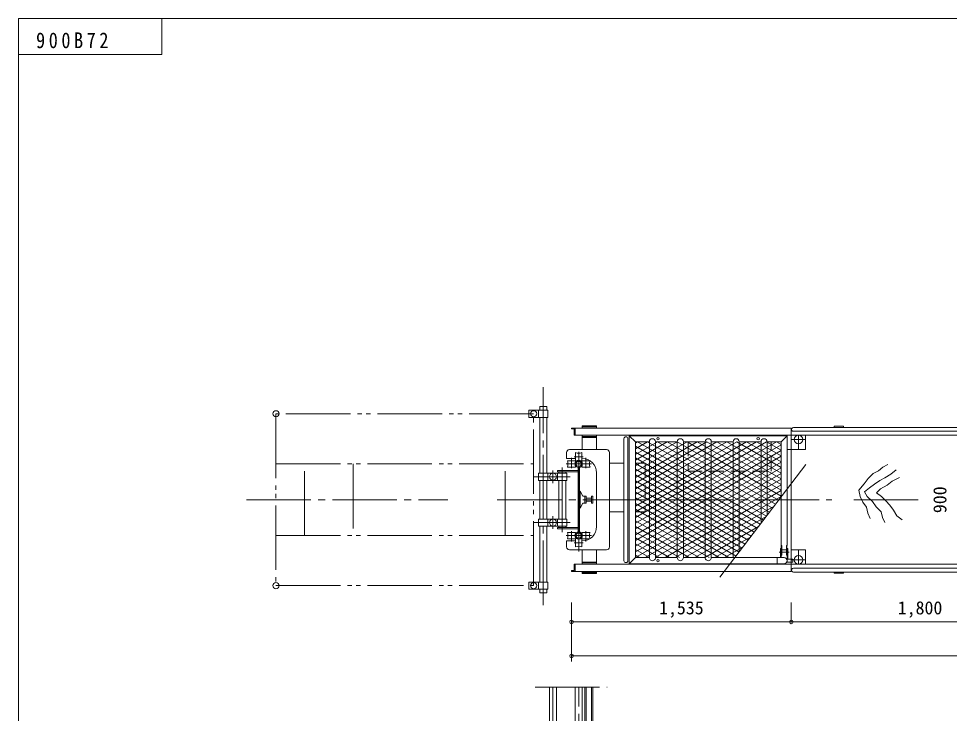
# Model space of a CAD drawing. Units: millimetres, scale not verified. Extents: x -10247 to 10142, y -7132 to 7111.
# Drawn here: x -10247 to -3745, y 2261 to 7111 of the extents above; entities that cross this region are included whole.
import ezdxf
from ezdxf.enums import TextEntityAlignment as Align

# ---------------------------------------------------------------- set-up
doc = ezdxf.new("R2010")
doc.units = ezdxf.units.MM
doc.header["$LTSCALE"] = 50
doc.header["$PDMODE"] = 32
doc.header["$PDSIZE"] = 25
for name, pattern in [('CHAIN2', [12, 9, -1, 1, -1]), ('DASHED2', [3, 2, -1]), ('DOUBLE_CHAIN2', [12.8, 9, -1, 0.6, -0.6, 0.6, -1])]:
    doc.linetypes.add(name, pattern=pattern)
doc.layers.add('0-0_1', color=4, linetype='Continuous', lineweight=18)
doc.layers.add('1-0_SPLIN', color=7, linetype='Continuous', lineweight=18)
doc.styles.add('ＭＳ ゴシック', font='')
doc.styles.get('ＭＳ ゴシック').set_extended_font_data('MS Gothic')

msp = doc.modelspace()

# ---------------------------------------------------------------- linework, layer by layer
at = {"layer": '0-0_1', "color": 7}
for p in [(10142.08, 7110.81), (-10247.3, -7131.76)]:
    msp.add_line(p, (-10247.3, 7110.81), dxfattribs=at)
at = {"layer": '0-0_1', "lineweight": 9}
for p, q in [((-6384.49, 3035.61), (-6384.49, 2899.76)), ((-6384.49, 2941.56), (-6384.49, 2622.25)), ((-6384.49, 2899.76), (-4849.49, 2899.76)), ((-6384.49, 2737.76), (-6384.49, 2662)), ((-6384.49, 2662), (285.51, 2662))]:
    msp.add_line(p, q, dxfattribs=at)
at = {"layer": '0-0_1', "color": 7}
msp.add_lwpolyline([(-10247.3, 6860.81), (-10247.3, 7110.81), (-9247.3, 7110.81), (-9247.3, 6860.81)], close=True, dxfattribs=at)
at = {"layer": '0-0_1', "lineweight": 9}
msp.add_lwpolyline([(-4849.49, 3035.61), (-4849.49, 2899.76), (-3049.49, 2899.76)], dxfattribs=at)
at = {"layer": '0-0_1'}
for p in [(-6384.49, 2899.76), (-4849.49, 2899.76), (-6384.49, 2662)]:
    msp.add_point(p, dxfattribs=at)
at = {"layer": '1-0_SPLIN', "color": 2, "linetype": 'CHAIN2'}
for p, q in [((-6581.99, 3017.01), (-6581.99, 4538.51)), ((-4849.49, 4172.34), (-4749.49, 4172.34)), ((-4799.49, 4102.6), (-4799.49, 4202.59)), ((-6384.49, 4043.8), (-6384.49, 3972.36)), ((-6366, 4052.6), (-6302.21, 4052.6)), ((-6334.49, 4086.24), (-6334.49, 3752.59)), ((-6284.49, 4043.8), (-6284.49, 3972.36)), ((-6449.49, 3752.59), (-6449.49, 3978.29)), ((-6421.03, 4002.59), (-6245.29, 4002.59)), ((-6369.18, 4002.59), (-6300.95, 4002.59)), ((-6649.49, 3912.59), (-6393.38, 3912.59)), ((-6514.49, 3956.59), (-6514.49, 3868.07)), ((-8654.72, 3752.59), (-7248.9, 3752.59)), ((-6904.59, 3752.59), (-4566.89, 3752.59)), ((-6449.49, 3752.59), (-6449.49, 3526.89)), ((-6334.49, 3389.92), (-6334.49, 3752.59)), ((-4412.52, 3752.59), (-3941.3, 3752.59)), ((-6649.49, 3592.59), (-6393.38, 3592.59)), ((-6514.49, 3548.59), (-6514.49, 3637.12)), ((-6384.49, 3461.39), (-6384.49, 3532.83)), ((-6284.49, 3461.39), (-6284.49, 3532.83)), ((-6421.03, 3502.59), (-6245.29, 3502.59)), ((-6366, 3452.59), (-6302.21, 3452.59)), ((-4864.64, 3386.89), (-4933.54, 3386.89)), ((-4799.49, 3402.59), (-4799.49, 3302.59)), ((-4849.49, 3332.84), (-4749.49, 3332.84)), ((-6514.49, 2444.16), (-6514.49, -3148.66)), ((-6334.49, -3091.04), (-6334.49, 2444.16))]:
    msp.add_line(p, q, dxfattribs=at)
at = {"layer": '1-0_SPLIN'}
for p, q in [((-6614.49, 4327.59), (-6614.49, 4377.59)), ((-6606.29, 3937.59), (-6606.29, 4327.59)), ((-6557.69, 4327.59), (-6557.69, 3937.59)), ((-4849.49, 4252.59), (-6384.49, 4252.59)), ((-6359.49, 4252.59), (-6359.49, 4202.59)), ((-6309.49, 4261.59), (-6209.49, 4261.59)), ((-6209.49, 4267.59), (-6209.49, 4252.59)), ((-4849.49, 3252.59), (-4849.49, 4252.59)), ((-3065.59, 4257.29), (-4833.39, 4257.29)), ((-4833.39, 4230.09), (-3065.59, 4230.09)), ((-6309.49, 4102.44), (-6309.49, 4202.59)), ((-6309.49, 4193.59), (-6209.49, 4193.59)), ((-6309.49, 4187.59), (-6209.49, 4187.59)), ((-6209.49, 4202.59), (-6209.49, 4102.45)), ((-6018.09, 3326.89), (-6018.09, 4178.29)), ((-5990.89, 4178.29), (-5990.89, 3326.89)), ((-5980.84, 4199.64), (-5938.14, 4156.94)), ((-4878.14, 4199.64), (-4920.84, 4156.94)), ((-6139.62, 4102.46), (-6399.33, 4102.43)), ((-5840.84, 4156.94), (-5840.84, 3348.25)), ((-5798.14, 4156.94), (-5798.14, 3348.25)), ((-5645.84, 4156.94), (-5798.14, 4156.94)), ((-5645.84, 4156.94), (-5645.84, 3348.25)), ((-5603.14, 4156.94), (-5603.14, 3348.25)), ((-5450.84, 4156.94), (-5603.14, 4156.94)), ((-5450.84, 4156.94), (-5450.84, 3348.25)), ((-5408.14, 4156.94), (-5408.14, 3348.25)), ((-5255.84, 4156.94), (-5408.14, 4156.94)), ((-5255.84, 4156.94), (-5255.84, 3348.25)), ((-5060.84, 4156.94), (-5213.14, 4156.94)), ((-5213.14, 4156.94), (-5213.14, 3388.21)), ((-5060.84, 4156.94), (-5060.84, 3588.14)), ((-5018.14, 4156.94), (-5018.14, 3644.19)), ((-6356.49, 4081.1), (-6356.49, 4024.09)), ((-6312.49, 4081.1), (-6312.49, 4024.09)), ((-6312.49, 4040.07), (-6309.51, 4040.07)), ((-6119.51, 3422.62), (-6119.62, 4082.46)), ((-6355.99, 4024.59), (-6412.99, 4024.59)), ((-6355.99, 3980.59), (-6412.99, 3980.59)), ((-6255.99, 4024.59), (-6312.99, 4024.59)), ((-6255.99, 3980.59), (-6312.99, 3980.59)), ((-6119.57, 4007.59), (-6018.09, 4007.59)), ((-6481.99, 3887.59), (-6481.99, 3937.59)), ((-6473.79, 3947.59), (-6473.79, 3937.59)), ((-6425.19, 3937.59), (-6425.19, 3947.59)), ((-6209.51, 3940.07), (-6209.49, 3565.1)), ((-6606.29, 3752.59), (-6606.29, 3887.59)), ((-6557.69, 3887.59), (-6557.69, 3752.59)), ((-6473.79, 3887.59), (-6473.79, 3752.59)), ((-6425.19, 3752.59), (-6425.19, 3887.59)), ((-6323.99, 3812.59), (-6323.99, 3692.59)), ((-6290.99, 3777.59), (-6290.99, 3727.59)), ((-6606.29, 3752.59), (-6606.29, 3617.59)), ((-6557.69, 3617.59), (-6557.69, 3752.59)), ((-6473.79, 3617.59), (-6473.79, 3752.59)), ((-6425.19, 3752.59), (-6425.19, 3617.59)), ((-6281.99, 3763.59), (-6243.99, 3763.59)), ((-6281.99, 3741.59), (-6243.99, 3741.59)), ((-6119.57, 3667.59), (-6018.09, 3667.59)), ((-6481.99, 3617.59), (-6481.99, 3567.59)), ((-6606.29, 3567.59), (-6606.29, 3177.59)), ((-6557.69, 3177.59), (-6557.69, 3567.59)), ((-6473.79, 3557.59), (-6473.79, 3567.59)), ((-6425.19, 3567.59), (-6425.19, 3557.59)), ((-6355.99, 3524.59), (-6412.99, 3524.59)), ((-6255.99, 3524.59), (-6312.99, 3524.59)), ((-6355.99, 3480.59), (-6412.99, 3480.59)), ((-6356.49, 3424.09), (-6356.49, 3481.09)), ((-6255.99, 3480.59), (-6312.99, 3480.59)), ((-6312.49, 3424.09), (-6312.49, 3481.09)), ((-6309.49, 3465.09), (-6312.49, 3465.09)), ((-6399.35, 3402.73), (-6139.51, 3402.61)), ((-6309.49, 3402.75), (-6309.49, 3302.59)), ((-6209.49, 3302.59), (-6209.49, 3402.74)), ((-4914.99, 3401.9), (-4883.99, 3401.9)), ((-6309.49, 3317.59), (-6209.49, 3317.59)), ((-5938.14, 3348.25), (-5980.84, 3305.54)), ((-5798.14, 3348.25), (-5645.84, 3348.25)), ((-5603.14, 3348.25), (-5450.84, 3348.25)), ((-5408.14, 3348.25), (-5255.84, 3348.25)), ((-5255.84, 3348.24), (-4899.49, 3348.24)), ((-4947.09, 3348.24), (-4947.09, 3305.54)), ((-4849.49, 3252.59), (-6384.49, 3252.59)), ((-6359.49, 3252.59), (-6359.49, 3302.59)), ((-6309.49, 3311.59), (-6209.49, 3311.59)), ((-6309.49, 3252.59), (-6309.49, 3237.59)), ((-6209.49, 3237.59), (-6209.49, 3252.59)), ((-5276.11, 3305.54), (-4899.49, 3305.54)), ((-4833.39, 3275.09), (-3065.59, 3275.09)), ((-6309.49, 3243.59), (-6209.49, 3243.59)), ((-6309.49, 3237.59), (-6209.49, 3237.59)), ((-3065.59, 3247.89), (-4833.39, 3247.89)), ((-6614.49, 3177.59), (-6614.49, 3127.59)), ((-6538.79, 1744.96), (-6538.79, 2444.16)), ((-6490.19, 1744.96), (-6490.19, 2444.16)), ((-6358.79, -638.58), (-6358.79, 2444.16)), ((-6310.19, -638.58), (-6310.19, 2444.16)), ((-6290.99, -638.58), (-6290.99, 2444.16)), ((-6281.99, -638.58), (-6281.99, 2444.16)), ((-6243.99, -638.58), (-6243.99, 2444.16)), ((-6234.99, -638.58), (-6234.99, 2444.16))]:
    msp.add_line(p, q, dxfattribs=at)
at = {"layer": '1-0_SPLIN', "color": 3}
for p, q in [((-5938.14, 3588.45), (-4953.49, 4156.94)), ((-5938.14, 3628.45), (-5022.77, 4156.94)), ((-5938.14, 4148.45), (-5923.43, 4156.94)), ((-5938.14, 4108.45), (-5854.15, 4156.94)), ((-5938.14, 4068.45), (-5784.87, 4156.94)), ((-5938.14, 3988.45), (-5646.31, 4156.94)), ((-5938.14, 3908.45), (-5507.74, 4156.94)), ((-5938.14, 3868.46), (-5438.46, 4156.94)), ((-5938.14, 3828.45), (-5369.18, 4156.94)), ((-5938.14, 3788.45), (-5299.9, 4156.94)), ((-5938.14, 3748.45), (-5230.61, 4156.94)), ((-5938.14, 3708.45), (-5161.33, 4156.94)), ((-5938.14, 3668.45), (-5092.05, 4156.94)), ((-5938.14, 3948.46), (-5577.02, 4156.94)), ((-5938.14, 4028.45), (-5715.59, 4156.94)), ((-5938.14, 3548.46), (-4920.84, 4135.79)), ((-5938.14, 4125.42), (-5044.56, 3609.51)), ((-5923.46, 4156.94), (-5023.4, 3637.29)), ((-5854.18, 4156.94), (-5002.23, 3665.07)), ((-5784.9, 4156.94), (-4981.07, 3692.85)), ((-5715.62, 4156.94), (-4959.91, 3720.63)), ((-5646.34, 4156.94), (-4938.75, 3748.42)), ((-5577.05, 4156.94), (-4920.84, 3778.08)), ((-5507.77, 4156.94), (-4920.84, 3818.08)), ((-5438.49, 4156.94), (-4920.84, 3858.08)), ((-5369.21, 4156.94), (-4920.84, 3898.08)), ((-5299.93, 4156.94), (-4920.84, 3938.08)), ((-5230.64, 4156.94), (-4920.84, 3978.08)), ((-5161.36, 4156.94), (-4920.84, 4018.08)), ((-5092.08, 4156.94), (-4920.84, 4058.08)), ((-5022.8, 4156.94), (-4920.84, 4098.08)), ((-4953.52, 4156.94), (-4920.84, 4138.08)), ((-5938.14, 3508.46), (-4920.84, 4095.79)), ((-5938.14, 4085.42), (-5065.72, 3581.73)), ((-5938.14, 3468.45), (-4920.84, 4055.79)), ((-5938.14, 4045.42), (-5086.89, 3553.95)), ((-5938.14, 3428.45), (-4920.84, 4015.79)), ((-5938.14, 4005.42), (-5108.05, 3526.16)), ((-5938.14, 3388.45), (-4920.84, 3975.79)), ((-5938.14, 3965.42), (-5129.21, 3498.38)), ((-5938.14, 3348.45), (-4920.84, 3935.79)), ((-5938.14, 3925.42), (-5150.38, 3470.6)), ((-5938.14, 3885.42), (-5171.54, 3442.82)), ((-5938.14, 3845.42), (-5192.7, 3415.04)), ((-5869.22, 3348.25), (-4920.84, 3895.79)), ((-5799.94, 3348.25), (-4920.84, 3855.79)), ((-5938.14, 3805.42), (-5213.86, 3387.26)), ((-5730.66, 3348.25), (-4920.84, 3815.79)), ((-5661.37, 3348.25), (-4920.84, 3775.79)), ((-5938.14, 3765.42), (-5235.03, 3359.47)), ((-5938.14, 3725.42), (-5284.86, 3348.24)), ((-5592.09, 3348.25), (-4969.97, 3707.43)), ((-5938.14, 3685.42), (-5354.14, 3348.24)), ((-5938.14, 3645.42), (-5423.42, 3348.24)), ((-5938.14, 3605.42), (-5492.7, 3348.24)), ((-5522.81, 3348.24), (-5024.36, 3636.02)), ((-5938.14, 3565.42), (-5561.99, 3348.24)), ((-5938.14, 3525.42), (-5631.27, 3348.25)), ((-5453.53, 3348.24), (-5078.76, 3564.62)), ((-5938.14, 3485.42), (-5700.55, 3348.25)), ((-5384.25, 3348.24), (-5133.15, 3493.22)), ((-5938.14, 3445.42), (-5769.83, 3348.25)), ((-5938.14, 3405.42), (-5839.11, 3348.25)), ((-5314.96, 3348.24), (-5187.54, 3421.81)), ((-5938.14, 3365.42), (-5908.4, 3348.25)), ((-5245.68, 3348.24), (-5241.93, 3350.41))]:
    msp.add_line(p, q, dxfattribs=at)
at = {"layer": '1-0_SPLIN', "color": 2, "linetype": 'DOUBLE_CHAIN2'}
for p, q in [((-8449.49, 4002.59), (-6649.49, 4002.59)), ((-8251.08, 3502.59), (-8251.08, 4002.59)), ((-7909.61, 4002.59), (-7909.61, 3502.59)), ((-6847.89, 3502.59), (-6847.89, 4002.59)), ((-8449.49, 3502.59), (-6649.49, 3502.59)), ((-6638.79, 2444.16), (-6134.99, 2444.16))]:
    msp.add_line(p, q, dxfattribs=at)
at = {"layer": '1-0_SPLIN', "color": 2}
msp.add_line((-5347.57, 3211.73), (-4747.77, 3999.12), dxfattribs=at)
at = {"layer": '1-0_SPLIN'}
for points in [[(-6681.99, 4327.59), (-6681.99, 4377.59), (-6549.49, 4377.59), (-6549.49, 4327.59)], [(-6549.49, 3887.59), (-6549.49, 3937.59), (-6416.99, 3937.59), (-6416.99, 3887.59)], [(-6243.99, 3727.59), (-6243.99, 3777.59), (-6234.99, 3777.59), (-6234.99, 3727.59)], [(-6549.49, 3617.59), (-6549.49, 3567.59), (-6416.99, 3567.59), (-6416.99, 3617.59)], [(-4919.49, 3364.89), (-4914.99, 3364.89), (-4914.99, 3431.89), (-4919.49, 3431.89)], [(-4883.99, 3364.89), (-4879.49, 3364.89), (-4879.49, 3431.89), (-4883.99, 3431.89)], [(-4878.14, 3316.89), (-4838.14, 3316.89), (-4838.14, 3336.89), (-4878.14, 3336.89)], [(-6681.99, 3177.59), (-6681.99, 3127.59), (-6549.49, 3127.59), (-6549.49, 3177.59)]]:
    msp.add_lwpolyline(points, close=True, dxfattribs=at)
for points in [[(-6606.29, 4377.59), (-6606.29, 4402.59), (-6557.69, 4402.59), (-6557.69, 4377.59)], [(-6384.49, 4252.59), (-6384.49, 4246.59), (-6365.49, 4246.59), (-6365.49, 4202.59), (-6359.49, 4202.59)], [(-6309.49, 4252.59), (-6309.49, 4267.59), (-6209.49, 4267.59)], [(-4549.49, 4257.29), (-4549.49, 4266.29), (-4484.49, 4266.29), (-4484.49, 4257.29)], [(-6365.49, 4202.59), (-1699.49, 4202.59), (266.4, 4202.59)], [(-4878.14, 3752.59), (-4878.14, 4199.64), (-5980.84, 4199.64), (-5980.84, 3305.54), (-5276.11, 3305.54)], [(-4878.14, 4102.6), (-4749.49, 4102.6), (-4749.49, 4202.59)], [(-5840.84, 4156.94), (-5938.14, 4156.94), (-5938.14, 3348.25), (-5840.84, 3348.25)], [(-4920.84, 3752.59), (-4920.84, 4156.94), (-5018.14, 4156.94)], [(-6419.34, 4082.43), (-6419.49, 4040.09), (-6356.49, 4040.08)], [(-6338.99, 3752.59), (-6338.99, 3978.29), (-6329.99, 3978.29), (-6329.99, 3752.59)], [(-6549.49, 3887.59), (-6614.49, 3887.59), (-6614.49, 3937.59), (-6549.49, 3937.59)], [(-6338.99, 3956.59), (-6482.99, 3956.59), (-6482.99, 3947.59), (-6338.99, 3947.59)], [(-6329.99, 3692.59), (-6323.99, 3692.59), (-6305.99, 3727.59), (-6281.99, 3727.59), (-6281.99, 3777.59), (-6305.99, 3777.59), (-6323.99, 3812.59), (-6329.99, 3812.59)], [(-4920.84, 3771.92), (-4920.84, 3431.89), (-4914.99, 3431.89)], [(-4883.99, 3431.89), (-4878.14, 3431.89), (-4878.14, 3827.98)], [(-6338.99, 3752.59), (-6338.99, 3526.89), (-6329.99, 3526.89), (-6329.99, 3752.59)], [(-6549.49, 3617.59), (-6614.49, 3617.59), (-6614.49, 3567.59), (-6549.49, 3567.59)], [(-6338.99, 3548.59), (-6482.99, 3548.59), (-6482.99, 3557.59), (-6338.99, 3557.59)], [(-6356.49, 3465.09), (-6419.49, 3465.09), (-6419.35, 3422.73)], [(-4925.34, 3348.24), (-4925.34, 3411.89), (-4920.84, 3411.89), (-4920.84, 3348.24)], [(-4878.14, 3336.89), (-4878.14, 3411.89), (-4873.64, 3411.89), (-4873.64, 3336.89)], [(-4849.49, 3402.59), (-4749.49, 3402.59), (-4749.49, 3302.59)], [(-6384.49, 3252.59), (-6384.49, 3258.59), (-6365.49, 3258.59), (-6365.49, 3302.59), (-6359.49, 3302.59)], [(-6359.49, 3302.59), (-1699.49, 3302.59), (266.51, 3302.59)], [(-4549.49, 3247.89), (-4549.49, 3238.89), (-4484.49, 3238.89), (-4484.49, 3247.89)], [(-6606.29, 3127.59), (-6606.29, 3102.59), (-6557.69, 3102.59), (-6557.69, 3127.59)]]:
    msp.add_lwpolyline(points, dxfattribs=at)
at = {"layer": '1-0_SPLIN', "color": 2, "linetype": 'DOUBLE_CHAIN2'}
msp.add_lwpolyline([(-8449.49, 4352.59), (-8449.49, 3152.59), (-6649.49, 3152.59), (-6649.49, 4352.59)], close=True, dxfattribs=at)
at = {"layer": '1-0_SPLIN', "color": 2, "linetype": 'DASHED2'}
for points in [[(-5570.84, 4156.94), (-5570.84, 3952.59), (-4990.84, 3952.59), (-4990.84, 4156.94)], [(-5938.14, 4007.59), (-5869.57, 4007.59), (-5869.57, 3667.59), (-5938.14, 3667.59)]]:
    msp.add_lwpolyline(points, dxfattribs=at)
at = {"layer": '1-0_SPLIN', "color": 2}
for points in [[(-4176.01, 3997.82), (-4210.41, 3980.62), (-4239.08, 3953.87), (-4277.31, 3936.67), (-4311.71, 3900.35), (-4340.38, 3864.04), (-4376.69, 3820.08), (-4367.13, 3774.21), (-4349.93, 3735.98), (-4325.09, 3699.67), (-4315.53, 3657.62), (-4298.33, 3621.31)], [(-4116.76, 3961.51), (-4154.99, 3930.93), (-4195.12, 3904.17), (-4231.44, 3886.97), (-4267.75, 3860.22), (-4302.15, 3835.37), (-4338.47, 3808.61), (-4319.35, 3774.21), (-4283.04, 3739.81), (-4256.28, 3703.49), (-4221.88, 3667.18), (-4212.32, 3628.96), (-4195.12, 3594.55)], [(-4093.83, 3908), (-4143.52, 3881.24), (-4179.83, 3854.48), (-4225.7, 3827.72), (-4254.37, 3800.97), (-4218.06, 3774.21), (-4189.39, 3745.54), (-4160.72, 3714.96), (-4135.87, 3680.56), (-4111.03, 3640.42), (-4074.71, 3611.75)]]:
    msp.add_lwpolyline(points, dxfattribs=at)
for centre in [(-8449.49, 4352.59), (-6649.49, 4352.59), (-8449.49, 3152.59), (-6649.49, 3152.59)]:
    msp.add_circle(centre, 21.35, dxfattribs=at)
at = {"layer": '1-0_SPLIN'}
for centre, radius in [((-5780.84, 4178.29), 8.65), ((-5080.84, 4178.29), 8.65), ((-4799.49, 4172.34), 30.25), ((-6334.49, 4002.59), 24.3), ((-6334.49, 4002.59), 18.02), ((-6514.49, 3912.59), 24.3), ((-6514.49, 3592.59), 24.3), ((-6334.49, 3502.59), 24.3), ((-6334.49, 3502.59), 18.02), ((-5780.84, 3326.89), 8.65), ((-4799.49, 3332.84), 30.25)]:
    msp.add_circle(centre, radius, dxfattribs=at)
for centre, radius, start, end in [((-4833.47, 4243.69), 13.6, 89.65668, 270.34331), ((-6004.49, 4178.29), 13.6, 0, 180), ((-5819.49, 4156.91), 21.35, 0.09686, 179.90312), ((-5624.49, 4156.91), 21.35, 0.09686, 179.90312), ((-5429.49, 4156.91), 21.35, 0.09686, 179.90312), ((-5234.49, 4156.94), 21.35, 0, 180), ((-5039.49, 4156.94), 21.35, 0, 180), ((-6399.34, 4082.43), 20, 89.979, 179.9944), ((-6139.62, 4082.46), 20, 0.00839, 89.9951), ((-6334.49, 4137.59), 60, 248.72491, 291.27507), ((-6309.51, 3940.07), 100, 0, 90), ((-6469.49, 4002.59), 60, 338.72566, 21.27432), ((-6299.49, 4002.59), 60, 158.72467, 201.27531), ((-6334.49, 3967.59), 60, 68.72504, 111.27495), ((-6369.49, 4002.59), 60, 338.72566, 21.27432), ((-6199.49, 4002.59), 60, 158.72467, 201.27531), ((-6469.49, 3502.59), 60, 338.72467, 21.27531), ((-6299.49, 3502.59), 60, 158.72467, 201.27531), ((-6369.49, 3502.59), 60, 338.72467, 21.27531), ((-6309.49, 3565.09), 100, 269.99998, 0.00279), ((-6199.49, 3502.59), 60, 158.72467, 201.27531), ((-6334.49, 3537.59), 60, 248.72504, 291.27495), ((-6399.35, 3422.73), 20, 180.00839, 270), ((-6334.49, 3367.59), 60, 68.72491, 111.27507), ((-6139.51, 3422.61), 20, 269.99998, 0.02797), ((-6004.49, 3326.89), 13.6, 180, 0), ((-5819.49, 3348.21), 21.35, 179.90312, 0.09686), ((-5624.49, 3348.21), 21.35, 179.90312, 0.09686), ((-5429.49, 3348.21), 21.35, 179.90312, 0.09686), ((-4899.62, 3326.89), 21.35, 270.34676, 89.65323), ((-4833.47, 3261.49), 13.6, 89.65668, 270.34331)]:
    msp.add_arc(centre, radius, start, end, dxfattribs=at)

# ---------------------------------------------------------------- texts
at = {"layer": '0-0_1', "style": 'ＭＳ ゴシック'}
msp.add_text('900', height=91.64, rotation=90, dxfattribs=at).set_placement((-3738.18, 3658.84), align=Align.BOTTOM_LEFT)
for s, p in [('1,535', (-5773.24, 2924.76)), ('1,800', (-4105.74, 2924.76))]:
    msp.add_text(s, height=91.64, dxfattribs=at).set_placement(p, align=Align.BOTTOM_LEFT)
at = {"layer": '0-0_1', "color": 7, "insert": (-10125.43, 6902.87), "char_height": 110, "attachment_point": 7, "style": 'ＭＳ ゴシック'}
msp.add_mtext('\\T1.39;\\W0.85;900B72', dxfattribs=at)

doc.saveas('drawing.dxf')
